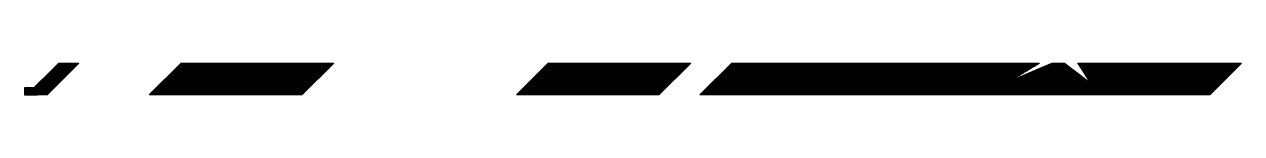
# Model space of a CAD drawing. Header units: millimetres. Extents: x 0 to 21438, y 0 to 560.
import ezdxf

# ---------------------------------------------------------------- set-up
doc = ezdxf.new("R2010")
doc.units = ezdxf.units.MM
doc.layers.add('штриховки', color=86, linetype='Continuous', lineweight=20)

msp = doc.modelspace()

# ---------------------------------------------------------------- hatches: boundary and pattern name
at = {"layer": 'штриховки', "true_color": 0x636466}
h = msp.add_hatch(dxfattribs=at)
h.set_pattern_fill('ANSI31', color=251)
h.set_pattern_definition([(45, (161035.821, 243088.5574), (-2.24506403, 2.24506403), [])])
h.paths.add_polyline_path([(5273, 560), (2759, 560), (2199, 0), (4713, 0)])
h.paths.add_polyline_path([(963, 560), (603, 560), (43, 0), (403, 0)])
h.paths.add_polyline_path([(5453, 560), (5273, 560), (4713, 0), (4893, 0)])
h.paths.add_polyline_path([(18545, 560), (18753, 233), (18326, 560), (18099, 560), (17352, 241), (17881, 560), (12457, 560), (11897, 0), (20878, 0), (21438, 560)])
h.paths.add_polyline_path([(11739, 560), (9224, 560), (8664, 0), (11179, 0)])

# ---------------------------------------------------------------- linework, layer by layer
at = {"lineweight": 30}
for p, q in [((0, 126), (0, 0)), ((229, 126), (0, 126)), ((0, 119), (229, 119)), ((0, 112), (229, 112)), ((0, 105), (229, 105)), ((0, 98), (229, 98)), ((0, 91), (229, 91)), ((0, 84), (229, 84)), ((0, 77), (229, 77)), ((0, 70), (229, 70)), ((0, 63), (229, 63)), ((0, 56), (229, 56)), ((0, 49), (229, 49)), ((0, 42), (229, 42)), ((0, 35), (229, 35)), ((0, 28), (229, 28)), ((0, 21), (229, 21)), ((0, 14), (229, 14)), ((0, 7), (229, 7)), ((0, 0), (229, 0)), ((46, 126), (46, 0)), ((92, 126), (92, 0)), ((138, 126), (138, 0)), ((184, 126), (184, 0)), ((229, 0), (229, 126))]:
    msp.add_line(p, q, dxfattribs=at)

doc.saveas('drawing.dxf')
